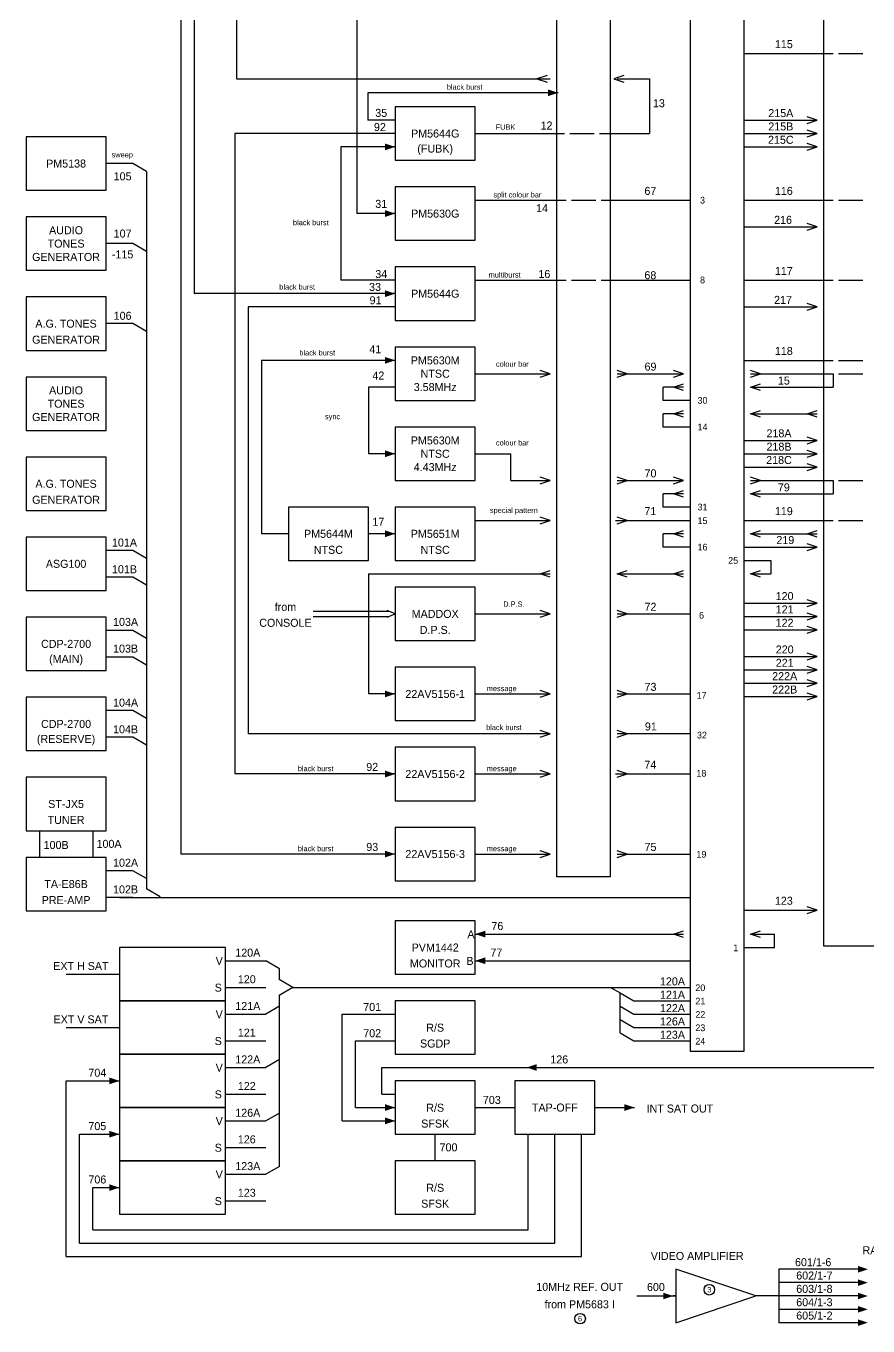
# Model space of a CAD drawing. Extents: x 20 to 823, y 22 to 1154.
# Drawn here: x 19.6 to 334.9, y 22.8 to 510 of the extents above; entities that cross this region are included whole.
import ezdxf
from ezdxf.enums import TextEntityAlignment as Align

# ---------------------------------------------------------------- set-up
doc = ezdxf.new("R2010")
doc.units = 0
for name, color, linetype in [('BLOKKE', 6, 'CONTINUOUS'), ('KABEL-NUMMER', 4, 'CONTINUOUS'), ('SIGNAL-NAVNE', 3, 'CONTINUOUS'), ('TEKST', 7, 'CONTINUOUS'), ('WIRING', 5, 'CONTINUOUS')]:
    doc.layers.add(name, color=color, linetype=linetype)

msp = doc.modelspace()

# ---------------------------------------------------------------- linework, layer by layer
at = {"layer": 'BLOKKE', "color": 0}
for points in [[(218.42, 1115.3), (238.42, 1115.3), (238.42, 191.16), (218.42, 191.16)], [(268.42, 1115.3), (288.42, 1115.3), (288.42, 125.65), (268.42, 125.65)], [(318.42, 1114.18), (338.42, 1114.18), (338.42, 165.16), (318.42, 165.16)], [(157.83, 459.66), (187.83, 459.66), (187.83, 479.66), (157.83, 479.66)], [(19.57, 448.42), (49.57, 448.42), (49.57, 468.42), (19.57, 468.42)], [(157.83, 429.66), (187.83, 429.66), (187.83, 449.66), (157.83, 449.66)], [(19.57, 418.42), (49.57, 418.42), (49.57, 438.42), (19.57, 438.42)], [(157.83, 399.66), (187.83, 399.66), (187.83, 419.66), (157.83, 419.66)], [(19.57, 388.42), (49.57, 388.42), (49.57, 408.42), (19.57, 408.42)], [(157.83, 369.66), (187.83, 369.66), (187.83, 389.66), (157.83, 389.66)], [(19.57, 358.42), (49.57, 358.42), (49.57, 378.42), (19.57, 378.42)], [(157.83, 339.66), (187.83, 339.66), (187.83, 359.66), (157.83, 359.66)], [(19.57, 328.42), (49.57, 328.42), (49.57, 348.42), (19.57, 348.42)], [(117.83, 309.66), (147.83, 309.66), (147.83, 329.66), (117.83, 329.66)], [(157.83, 309.66), (187.83, 309.66), (187.83, 329.66), (157.83, 329.66)], [(19.57, 298.42), (49.57, 298.42), (49.57, 318.42), (19.57, 318.42)], [(157.83, 279.66), (187.83, 279.66), (187.83, 299.66), (157.83, 299.66)], [(19.57, 268.42), (49.57, 268.42), (49.57, 288.42), (19.57, 288.42)], [(157.83, 249.66), (187.83, 249.66), (187.83, 269.66), (157.83, 269.66)], [(19.57, 238.42), (49.57, 238.42), (49.57, 258.42), (19.57, 258.42)], [(157.83, 219.66), (187.83, 219.66), (187.83, 239.66), (157.83, 239.66)], [(19.57, 208.42), (49.57, 208.42), (49.57, 228.42), (19.57, 228.42)], [(157.83, 189.66), (187.83, 189.66), (187.83, 209.66), (157.83, 209.66)], [(19.57, 178.42), (49.57, 178.42), (49.57, 198.42), (19.57, 198.42)], [(157.83, 154.66), (187.83, 154.66), (187.83, 174.66), (157.83, 174.66)], [(54.57, 144.66), (94.35, 144.66), (94.35, 164.66), (54.57, 164.66)], [(54.57, 124.66), (94.35, 124.66), (94.35, 144.66), (54.57, 144.66)], [(157.83, 124.66), (187.83, 124.66), (187.83, 144.66), (157.83, 144.66)], [(54.57, 104.66), (94.35, 104.66), (94.35, 124.66), (54.57, 124.66)], [(157.83, 94.66), (187.83, 94.66), (187.83, 114.66), (157.83, 114.66)], [(202.64, 94.66), (232.64, 94.66), (232.64, 114.66), (202.64, 114.66)], [(54.57, 84.66), (94.35, 84.66), (94.35, 104.66), (54.57, 104.66)], [(54.57, 64.66), (94.35, 64.66), (94.35, 84.66), (54.57, 84.66)], [(157.83, 64.66), (187.83, 64.66), (187.83, 84.66), (157.83, 84.66)], [(262.98, 44.05), (262.98, 24.05), (292.98, 34.05)]]:
    msp.add_lwpolyline(points, close=True, dxfattribs=at)
at = {"layer": 'WIRING', "color": 0}
for p, q in [((214.71, 491.43), (210.96, 490.18)), ((210.96, 490.18), (214.71, 488.93)), ((243.54, 491.43), (239.79, 490.18)), ((239.79, 490.18), (243.54, 488.93)), ((315.88, 474.66), (312.13, 475.91)), ((312.13, 473.41), (315.88, 474.66)), ((315.88, 469.66), (312.13, 470.91)), ((312.13, 468.41), (315.88, 469.66)), ((315.88, 464.66), (312.13, 465.91)), ((312.13, 463.41), (315.88, 464.66)), ((315.88, 434.66), (312.13, 435.91)), ((312.13, 433.41), (315.88, 434.66)), ((315.88, 404.66), (312.13, 405.91)), ((312.13, 403.41), (315.88, 404.66)), ((215.88, 379.66), (212.13, 380.91)), ((244.71, 379.66), (240.96, 380.91)), ((265.88, 379.66), (262.13, 380.91)), ((294.71, 379.66), (290.96, 380.91)), ((212.13, 378.41), (215.88, 379.66)), ((240.96, 378.41), (244.71, 379.66)), ((262.13, 378.41), (265.88, 379.66)), ((262.13, 374.66), (265.88, 375.91)), ((290.96, 378.41), (294.71, 379.66)), ((290.96, 374.66), (294.71, 375.91)), ((265.88, 373.41), (262.13, 374.66)), ((294.71, 373.41), (290.96, 374.66)), ((262.13, 364.66), (265.88, 365.91)), ((290.96, 364.66), (294.71, 365.91)), ((312.13, 364.66), (315.88, 365.91)), ((265.88, 363.41), (262.13, 364.66)), ((294.71, 363.41), (290.96, 364.66)), ((315.88, 363.41), (312.13, 364.66)), ((315.88, 354.66), (312.13, 355.91)), ((312.13, 353.41), (315.88, 354.66)), ((315.88, 349.66), (312.13, 350.91)), ((312.13, 348.41), (315.88, 349.66)), ((315.88, 344.66), (312.13, 345.91)), ((312.13, 343.41), (315.88, 344.66)), ((215.88, 339.66), (212.13, 340.91)), ((212.13, 338.41), (215.88, 339.66)), ((244.71, 339.66), (240.96, 340.91)), ((240.96, 338.41), (244.71, 339.66)), ((265.88, 339.66), (262.13, 340.91)), ((262.13, 338.41), (265.88, 339.66)), ((294.71, 339.66), (290.96, 340.91)), ((290.96, 338.41), (294.71, 339.66)), ((262.13, 334.66), (265.88, 335.91)), ((265.88, 333.41), (262.13, 334.66)), ((290.96, 334.66), (294.71, 335.91)), ((294.71, 333.41), (290.96, 334.66)), ((215.88, 324.66), (212.13, 325.91)), ((212.13, 323.41), (215.88, 324.66)), ((244.71, 324.66), (240.96, 325.91)), ((240.96, 323.41), (244.71, 324.66)), ((262.13, 319.66), (265.88, 320.91)), ((265.88, 318.41), (262.13, 319.66)), ((290.96, 319.66), (294.71, 320.91)), ((294.71, 318.41), (290.96, 319.66)), ((312.13, 319.66), (315.88, 320.91)), ((315.88, 318.41), (312.13, 319.66)), ((315.88, 314.66), (312.13, 315.91)), ((312.13, 313.41), (315.88, 314.66)), ((212.13, 304.66), (215.88, 305.91)), ((215.88, 303.41), (212.13, 304.66)), ((240.96, 304.66), (244.71, 305.91)), ((244.71, 303.41), (240.96, 304.66)), ((262.13, 304.66), (265.88, 305.91)), ((265.88, 303.41), (262.13, 304.66)), ((290.96, 304.66), (294.71, 305.91)), ((294.71, 303.41), (290.96, 304.66)), ((315.88, 293.66), (312.13, 294.91)), ((312.13, 292.41), (315.88, 293.66)), ((157.83, 289.66), (154.88, 290.91)), ((154.88, 288.41), (157.83, 289.66)), ((215.88, 289.66), (212.13, 290.91)), ((212.13, 288.41), (215.88, 289.66)), ((244.71, 289.66), (240.96, 290.91)), ((240.96, 288.41), (244.71, 289.66)), ((315.88, 288.66), (312.13, 289.91)), ((312.13, 287.41), (315.88, 288.66)), ((315.88, 283.66), (312.13, 284.91)), ((312.13, 282.41), (315.88, 283.66)), ((315.88, 273.66), (312.13, 274.91)), ((312.13, 272.41), (315.88, 273.66)), ((315.88, 268.66), (312.13, 269.91)), ((312.13, 267.41), (315.88, 268.66)), ((315.88, 263.66), (312.13, 264.91)), ((312.13, 262.41), (315.88, 263.66)), ((215.88, 259.66), (212.13, 260.91)), ((212.13, 258.41), (215.88, 259.66)), ((244.71, 259.66), (240.96, 260.91)), ((240.96, 258.41), (244.71, 259.66)), ((315.88, 258.66), (312.13, 259.91)), ((312.13, 257.41), (315.88, 258.66)), ((215.88, 244.66), (212.13, 245.91)), ((212.13, 243.41), (215.88, 244.66)), ((244.71, 244.66), (240.96, 245.91)), ((240.96, 243.41), (244.71, 244.66)), ((215.88, 229.66), (212.13, 230.91)), ((212.13, 228.41), (215.88, 229.66)), ((244.71, 229.66), (240.96, 230.91)), ((240.96, 228.41), (244.71, 229.66)), ((215.88, 199.66), (212.13, 200.91)), ((244.71, 199.66), (240.96, 200.91)), ((212.13, 198.41), (215.88, 199.66)), ((240.96, 198.41), (244.71, 199.66)), ((315.88, 178.66), (312.13, 179.91)), ((312.13, 177.41), (315.88, 178.66)), ((262.13, 169.66), (265.88, 170.91)), ((290.96, 169.66), (294.71, 170.91)), ((265.88, 168.41), (262.13, 169.66)), ((294.71, 168.41), (290.96, 169.66))]:
    msp.add_line(p, q, dxfattribs=at)
for points in [[(77.61, 794.66), (77.61, 199.66)], [(82.61, 789.66), (82.61, 409.66)], [(143.43, 673.59), (143.43, 439.66)], [(98.42, 647.09), (98.42, 490.18)], [(288.42, 499.66), (321.88, 499.66)], [(323.88, 499.66), (332.96, 499.66)], [(98.42, 490.18), (215.88, 490.18)], [(240.96, 490.18), (253.05, 490.18)], [(253.05, 490.18), (253.05, 469.66)], [(218.89, 484.93), (147.54, 484.93)], [(147.54, 484.93), (147.54, 474.66)], [(157.83, 474.66), (147.54, 474.66)], [(288.42, 474.66), (315.88, 474.66)], [(97.83, 469.66), (97.83, 229.66)], [(157.83, 469.66), (97.83, 469.66)], [(187.83, 469.66), (221.3, 469.66)], [(223.3, 469.66), (232.37, 469.66)], [(234.37, 469.66), (253.05, 469.66)], [(288.42, 469.66), (315.88, 469.66)], [(157.83, 464.66), (137.54, 464.66)], [(137.54, 464.66), (137.54, 414.66)], [(288.42, 464.66), (315.88, 464.66)], [(59.57, 458.42), (49.57, 458.42)], [(64.68, 455.47), (59.57, 458.42)], [(64.68, 455.47), (64.68, 186.64)], [(187.83, 444.66), (221.88, 444.66)], [(223.88, 444.66), (232.96, 444.66)], [(234.96, 444.66), (268.42, 444.66)], [(288.42, 444.66), (321.88, 444.66)], [(323.88, 444.66), (332.96, 444.66)], [(157.83, 439.66), (143.43, 439.66)], [(288.42, 434.66), (315.88, 434.66)], [(59.57, 428.42), (49.57, 428.42)], [(64.68, 425.47), (59.57, 428.42)], [(157.83, 414.66), (137.54, 414.66)], [(187.83, 414.66), (221.88, 414.66)], [(223.88, 414.66), (232.96, 414.66)], [(234.96, 414.66), (268.42, 414.66)], [(288.42, 414.66), (321.88, 414.66)], [(323.88, 414.66), (332.96, 414.66)], [(157.83, 409.66), (82.61, 409.66)], [(102.83, 404.66), (102.83, 244.66)], [(157.83, 404.66), (102.83, 404.66)], [(288.42, 404.66), (315.88, 404.66)], [(59.57, 398.42), (49.57, 398.42)], [(64.68, 395.47), (59.57, 398.42)], [(107.83, 384.66), (107.83, 319.66)], [(157.83, 384.66), (107.83, 384.66)], [(288.42, 384.66), (321.88, 384.66)], [(323.88, 384.66), (332.96, 384.66)], [(187.83, 379.66), (215.88, 379.66)], [(240.96, 379.66), (265.88, 379.66)], [(290.96, 379.66), (321.88, 379.66)], [(321.88, 379.66), (321.88, 374.66)], [(323.88, 379.66), (332.96, 379.66)], [(157.83, 374.66), (147.83, 374.66)], [(147.83, 374.66), (147.83, 349.66)], [(258.23, 369.66), (258.23, 374.66)], [(265.88, 374.66), (258.23, 374.66)], [(290.96, 374.66), (321.88, 374.66)], [(268.42, 369.66), (258.23, 369.66)], [(258.23, 359.66), (258.23, 364.66)], [(265.88, 364.66), (258.23, 364.66)], [(290.96, 364.66), (315.88, 364.66)], [(268.42, 359.66), (258.23, 359.66)], [(288.42, 354.66), (315.88, 354.66)], [(157.83, 349.66), (147.83, 349.66)], [(187.83, 349.66), (201.15, 349.66)], [(201.15, 339.66), (201.15, 349.66)], [(288.42, 349.66), (315.88, 349.66)], [(288.42, 344.66), (315.88, 344.66)], [(201.15, 339.66), (215.88, 339.66)], [(240.96, 339.66), (265.88, 339.66)], [(290.96, 339.66), (321.88, 339.66)], [(321.88, 339.66), (321.88, 334.66)], [(323.88, 339.66), (332.96, 339.66)], [(265.88, 334.66), (258.23, 334.66)], [(258.23, 329.66), (258.23, 334.66)], [(290.96, 334.66), (321.88, 334.66)], [(268.42, 329.66), (258.23, 329.66)], [(187.83, 324.66), (215.88, 324.66)], [(240.42, 324.66), (268.42, 324.66)], [(288.42, 324.66), (321.88, 324.66)], [(323.88, 324.66), (332.96, 324.66)], [(117.83, 319.66), (107.83, 319.66)], [(157.83, 319.66), (147.83, 319.66)], [(265.88, 319.66), (258.23, 319.66)], [(258.23, 314.66), (258.23, 319.66)], [(290.96, 319.66), (315.88, 319.66)], [(59.57, 313.42), (49.57, 313.42)], [(64.68, 310.47), (59.57, 313.42)], [(268.42, 314.66), (258.23, 314.66)], [(288.42, 314.66), (315.88, 314.66)], [(288.42, 309.66), (298.61, 309.66)], [(298.61, 309.66), (298.61, 304.66)], [(59.57, 303.42), (49.57, 303.42)], [(64.68, 300.47), (59.57, 303.42)], [(147.83, 304.66), (147.83, 259.66)], [(147.83, 304.66), (215.88, 304.66)], [(240.96, 304.66), (265.88, 304.66)], [(290.96, 304.66), (298.61, 304.66)], [(288.42, 293.66), (315.88, 293.66)], [(127.17, 290.64), (155.66, 290.64)], [(127.17, 288.64), (155.59, 288.64)], [(187.83, 289.66), (215.88, 289.66)], [(240.96, 289.66), (268.42, 289.66)], [(288.42, 288.66), (315.88, 288.66)], [(59.57, 283.42), (49.57, 283.42)], [(59.57, 283.42), (49.57, 283.42)], [(64.68, 280.47), (59.57, 283.42)], [(64.68, 280.47), (59.57, 283.42)], [(288.42, 283.66), (315.88, 283.66)], [(59.57, 273.42), (49.57, 273.42)], [(59.57, 273.42), (49.57, 273.42)], [(64.68, 270.47), (59.57, 273.42)], [(64.68, 270.47), (59.57, 273.42)], [(288.42, 273.66), (315.88, 273.66)], [(288.42, 268.66), (315.88, 268.66)], [(288.42, 263.66), (315.88, 263.66)], [(157.83, 259.66), (147.83, 259.66)], [(187.83, 259.66), (215.88, 259.66)], [(240.96, 259.66), (268.42, 259.66)], [(288.42, 258.66), (315.88, 258.66)], [(59.57, 253.42), (49.57, 253.42)], [(64.68, 250.47), (59.57, 253.42)], [(215.88, 244.66), (102.83, 244.66)], [(268.42, 244.66), (240.96, 244.66)], [(59.57, 243.42), (49.57, 243.42)], [(64.68, 240.47), (59.57, 243.42)], [(157.83, 229.66), (97.83, 229.66)], [(187.83, 229.66), (215.88, 229.66)], [(240.42, 229.66), (268.42, 229.66)], [(24.57, 208.42), (24.57, 198.42)], [(44.57, 208.42), (44.57, 198.42)], [(157.83, 199.66), (77.61, 199.66)], [(187.83, 199.66), (215.88, 199.66)], [(240.96, 199.66), (268.42, 199.66)], [(59.57, 193.42), (49.57, 193.42)], [(64.68, 190.47), (59.57, 193.42)], [(69.8, 183.69), (64.68, 186.64)], [(59.57, 183.42), (49.57, 183.42)], [(54.57, 183.42), (268.42, 183.42)], [(288.42, 178.66), (315.88, 178.66)], [(187.83, 169.66), (265.88, 169.66)], [(290.96, 169.66), (299.95, 169.66)], [(299.95, 164.66), (299.95, 169.66)], [(288.42, 164.66), (299.95, 164.66)], [(94.35, 159.66), (109.35, 159.66)], [(114.46, 156.7), (109.35, 159.66)], [(114.46, 152.57), (114.46, 156.7)], [(187.83, 159.66), (268.42, 159.66)], [(34.57, 154.66), (54.57, 154.66)], [(119.51, 149.66), (114.39, 152.62)], [(94.35, 149.66), (109.35, 149.66)], [(119.51, 149.66), (114.39, 146.71)], [(114.46, 82.61), (114.46, 146.75)], [(119.49, 149.66), (242.08, 149.66)], [(238.54, 149.66), (242.08, 147.61)], [(242.08, 149.66), (268.42, 149.66)], [(242.08, 147.61), (247.2, 144.66)], [(242.08, 132.61), (242.08, 147.61)], [(114.46, 142.61), (109.35, 139.66)], [(242.08, 142.61), (247.2, 139.66)], [(247.2, 144.66), (268.42, 144.66)], [(94.35, 139.66), (109.35, 139.66)], [(138.03, 139.66), (157.83, 139.66)], [(138.03, 99.66), (138.03, 139.66)], [(242.08, 137.61), (247.2, 134.66)], [(247.2, 139.66), (268.42, 139.66)], [(34.57, 134.66), (54.57, 134.66)], [(242.08, 132.61), (247.2, 129.66)], [(247.2, 134.66), (268.42, 134.66)], [(94.35, 129.66), (109.35, 129.66)], [(143.03, 129.66), (157.83, 129.66)], [(143.03, 104.66), (143.03, 129.66)], [(247.2, 129.66), (268.42, 129.66)], [(114.46, 122.61), (109.35, 119.66)], [(94.35, 119.66), (109.35, 119.66)], [(152.83, 109.66), (152.83, 119.66)], [(152.83, 119.66), (345.77, 119.66)], [(34.57, 114.66), (54.57, 114.66)], [(34.57, 48.81), (34.57, 114.66)], [(94.35, 109.66), (109.35, 109.66)], [(152.83, 109.66), (157.83, 109.66)], [(114.46, 102.61), (109.35, 99.66)], [(143.03, 104.66), (157.83, 104.66)], [(187.83, 104.66), (202.64, 104.66)], [(232.64, 104.66), (247.45, 104.66)], [(94.35, 99.66), (109.35, 99.66)], [(138.03, 99.66), (157.83, 99.66)], [(39.57, 94.66), (54.57, 94.66)], [(39.57, 53.81), (39.57, 94.66)], [(172.83, 84.66), (172.83, 94.66)], [(207.64, 58.81), (207.64, 94.66)], [(217.64, 53.81), (217.64, 94.66)], [(227.64, 48.81), (227.64, 94.66)], [(94.35, 89.66), (109.35, 89.66)], [(94.35, 79.66), (109.35, 79.66)], [(114.46, 82.61), (109.35, 79.66)], [(44.57, 74.66), (54.57, 74.66)], [(44.57, 58.81), (44.57, 74.66)], [(94.35, 69.66), (109.35, 69.66)], [(44.57, 58.81), (207.64, 58.81)], [(39.57, 53.81), (217.64, 53.81)], [(34.57, 48.81), (227.64, 48.81)], [(301.56, 44.05), (301.56, 24.05)], [(331.17, 44.05), (301.56, 44.05)], [(331.17, 39.05), (301.56, 39.05)], [(248.4, 34.05), (262.98, 34.05)], [(262.98, 34.05), (262, 34.05)], [(331.17, 34.05), (292.98, 34.05)], [(331.17, 29.05), (301.56, 29.05)], [(331.17, 24.05), (301.56, 24.05)]]:
    msp.add_lwpolyline(points, dxfattribs=at)
for centre in [(275.51, 36.4), (227.1, 25.56)]:
    msp.add_circle(centre, 1.98, dxfattribs=at)
for points in [[(215.14, 486.18), (218.89, 484.93), (215.14, 484.93), (215.14, 483.68)], [(154.08, 465.91), (157.83, 464.66), (154.08, 464.66), (154.08, 463.41)], [(154.08, 440.91), (157.83, 439.66), (154.08, 439.66), (154.08, 438.41)], [(154.08, 410.91), (157.83, 409.66), (154.08, 409.66), (154.08, 408.41)], [(154.08, 385.91), (157.83, 384.66), (154.08, 384.66), (154.08, 383.41)], [(154.08, 350.91), (157.83, 349.66), (154.08, 349.66), (154.08, 348.41)], [(154.08, 320.91), (157.83, 319.66), (154.08, 319.66), (154.08, 318.41)], [(154.08, 260.91), (157.83, 259.66), (154.08, 259.66), (154.08, 258.41)], [(154.08, 230.91), (157.83, 229.66), (154.08, 229.66), (154.08, 228.41)], [(154.08, 200.91), (157.83, 199.66), (154.08, 199.66), (154.08, 198.41)], [(191.58, 170.91), (187.83, 169.66), (191.58, 169.66), (191.58, 168.41)], [(191.58, 160.91), (187.83, 159.66), (191.58, 159.66), (191.58, 158.41)], [(210.85, 120.91), (207.1, 119.66), (210.85, 119.66), (210.85, 118.41)], [(50.82, 115.91), (54.57, 114.66), (50.82, 114.66), (50.82, 113.41)], [(154.08, 105.91), (157.83, 104.66), (154.08, 104.66), (154.08, 103.41)], [(243.7, 105.91), (247.45, 104.66), (243.7, 104.66), (243.7, 103.41)], [(154.08, 100.91), (157.83, 99.66), (154.08, 99.66), (154.08, 98.41)], [(50.82, 95.91), (54.57, 94.66), (50.82, 94.66), (50.82, 93.41)], [(50.82, 75.91), (54.57, 74.66), (50.82, 74.66), (50.82, 73.41)], [(331.17, 45.3), (334.92, 44.05), (331.17, 44.05), (331.17, 42.8)], [(331.17, 40.3), (334.92, 39.05), (331.17, 39.05), (331.17, 37.8)], [(258.25, 35.3), (262, 34.05), (258.25, 34.05), (258.25, 32.8)], [(331.17, 35.3), (334.92, 34.05), (331.17, 34.05), (331.17, 32.8)], [(331.17, 30.3), (334.92, 29.05), (331.17, 29.05), (331.17, 27.8)], [(331.17, 25.3), (334.92, 24.05), (331.17, 24.05), (331.17, 22.8)]]:
    msp.add_solid(points, dxfattribs=at)

# ---------------------------------------------------------------- texts
at = {"layer": 'KABEL-NUMMER', "color": 0}
for s, height, p in [('115', 3, (303.42, 501.66)), ('13', 3, (256.62, 479.53)), ('35', 3, (152.62, 475.91)), ('215A', 3, (302.28, 475.82)), ('92', 3, (152.13, 470.59)), ('12', 3, (214.52, 471.17)), ('215B', 3, (302.28, 470.82)), ('215C', 3, (302.28, 465.82)), ('105', 3, (55.75, 452.13)), ('67', 3, (253.42, 446.66)), ('116', 3, (303.42, 446.66)), ('31', 3, (152.62, 441.81)), ('3', 2.5, (272.97, 443.44)), ('14', 3, (212.86, 440.2)), ('216', 3, (303.13, 435.82)), ('107', 3, (55.75, 430.68)), ('-115', 3, (55.75, 422.88)), ('117', 3, (303.42, 416.66)), ('34', 3, (152.62, 415.52)), ('16', 3, (213.73, 415.52)), ('68', 3, (253.42, 415.06)), ('8', 2.5, (272.97, 413.53)), ('33', 3, (150.3, 410.67)), ('91', 3, (150.5, 405.69)), ('217', 3, (303.13, 405.82)), ('106', 3, (55.75, 399.87)), ('41', 3, (150.39, 387.32)), ('118', 3, (303.42, 386.66)), ('42', 3, (151.55, 377.48)), ('69', 3, (253.47, 380.82)), ('15', 3, (303.42, 375.58)), ('30', 2.5, (272.97, 368.44)), ('14', 2.5, (272.97, 358.44)), ('218A', 3, (301.61, 355.82)), ('218B', 3, (301.61, 350.82)), ('218C', 3, (301.61, 345.82)), ('70', 3, (253.47, 340.82)), ('79', 3, (303.42, 335.58)), ('71', 3, (253.42, 326.66)), ('31', 2.5, (272.97, 328.44)), ('119', 3, (303.42, 326.66)), ('17', 3, (151.55, 322.67)), ('15', 2.5, (272.97, 323.31)), ('101A', 3, (56.45, 314.89)), ('219', 3, (303.98, 315.82)), ('16', 2.5, (272.97, 313.44)), ('101B', 3, (56.45, 304.89)), ('25', 2.5, (284.44, 308.44)), ('120', 3, (303.7, 294.82)), ('72', 3, (253.47, 290.82)), ('121', 3, (303.7, 289.82)), ('103A', 3, (56.86, 285.15)), ('6', 2.5, (272.6, 287.85)), ('122', 3, (303.7, 284.82)), ('103B', 3, (56.86, 275.15)), ('220', 3, (303.74, 274.82)), ('221', 3, (303.74, 269.82)), ('73', 3, (253.47, 260.82)), ('222A', 3, (303.74, 264.82)), ('17', 2.5, (272.6, 257.85)), ('222B', 3, (303.74, 259.82)), ('104A', 3, (56.86, 254.91)), ('91', 3, (253.61, 245.96)), ('104B', 3, (56.86, 244.91)), ('32', 2.5, (272.74, 242.98)), ('92', 3, (149.24, 230.82)), ('74', 3, (253.42, 231.66)), ('18', 2.5, (272.55, 228.68)), ('100A', 3, (50.67, 201.98)), ('100B', 3, (30.85, 201.56)), ('93', 3, (149.24, 200.82)), ('75', 3, (253.47, 200.82)), ('19', 2.5, (272.55, 198.31)), ('102A', 3, (56.86, 194.92)), ('102B', 3, (56.86, 184.92)), ('123', 3, (303.42, 180.66)), ('A', 3, (186.22, 168.09)), ('76', 3, (196.12, 171.21)), ('1', 2.5, (285.41, 163.26)), ('V', 3, (91.95, 158.09)), ('120A', 3, (102.64, 161.21)), ('B', 3, (185.85, 158.11)), ('77', 3, (195.75, 161.24)), ('EXT H SAT', 3, (40.13, 156.21)), ('S', 3, (91.57, 148.11)), ('120', 3, (102.26, 151.24)), ('120A', 3, (261.71, 150.44)), ('121A', 3, (261.71, 145.44)), ('20', 2.5, (272.14, 148.29)), ('121A', 3, (102.64, 141.21)), ('701', 3, (149.24, 140.85)), ('122A', 3, (261.71, 140.44)), ('21', 2.5, (272.14, 143.29)), ('EXT V SAT', 3, (40.13, 136.21)), ('V', 3, (91.95, 138.09)), ('126A', 3, (261.71, 135.44)), ('22', 2.5, (272.14, 138.29)), ('121', 3, (102.26, 131.24)), ('702', 3, (149.24, 131.02)), ('123A', 3, (261.71, 130.44)), ('23', 2.5, (272.14, 133.29)), ('S', 3, (91.57, 128.11)), ('24', 2.5, (272.14, 128.29)), ('122A', 3, (102.64, 121.21)), ('126', 3, (219.3, 121.19)), ('704', 3, (46.28, 116.21)), ('V', 3, (91.95, 118.09)), ('122', 3, (102.26, 111.24)), ('S', 3, (91.57, 108.11)), ('703', 3, (194.05, 106.02)), ('126A', 3, (102.64, 101.21)), ('INT SAT OUT', 3, (264.5, 102.8)), ('705', 3, (46.28, 96.21)), ('V', 3, (91.95, 98.09)), ('126', 3, (102.26, 91.24)), ('S', 3, (91.57, 88.11)), ('700', 3, (177.83, 88.26)), ('123A', 3, (102.64, 81.21)), ('706', 3, (46.28, 76.21)), ('V', 3, (91.95, 78.09)), ('123', 3, (102.26, 71.24)), ('S', 3, (91.57, 68.11)), ('RACK', 3, (338.46, 49.68)), ('601/1-6', 3, (314.41, 45.22)), ('602/1-7', 3, (314.87, 40.22)), ('600', 3, (255.51, 35.91)), ('3', 2, (275.51, 35.4)), ('603/1-8', 3, (314.87, 35.22)), ('604/1-3', 3, (314.87, 30.22)), ('6', 2, (227.1, 24.56)), ('605/1-2', 3, (314.87, 25.22))]:
    msp.add_text(s, height=height, dxfattribs=at).set_placement(p, align=Align.CENTER)
at = {"layer": 'SIGNAL-NAVNE', "color": 0}
for s, p in [('black burst', (183.86, 486.08)), ('FUBK', (199.18, 471.07)), ('sweep', (55.63, 460.71)), ('split colour bar', (203.63, 445.71)), ('black burst', (126.24, 435.3)), ('multiburst', (198.84, 415.71)), ('black burst', (121.13, 411.16)), ('black burst', (128.63, 386.5)), ('colour bar', (201.73, 382.28)), ('sync', (134.39, 362.61)), ('colour bar', (201.73, 352.77)), ('special pattern', (202.31, 327.47)), ('D.P.S.', (202.31, 292.33)), ('message', (197.75, 260.71)), ('black burst', (198.57, 246.11)), ('black burst', (128.05, 230.71)), ('message', (197.75, 230.71)), ('black burst', (128.05, 200.71)), ('message', (197.75, 200.71))]:
    msp.add_text(s, height=2, dxfattribs=at).set_placement(p, align=Align.CENTER)
at = {"layer": 'TEKST', "color": 0}
for s, p in [('PM5644G', (172.83, 469.66)), ('(FUBK)', (172.83, 463.66)), ('PM5138', (34.57, 458.42)), ('PM5630G', (172.83, 439.66)), ('PM5644G', (172.83, 409.66)), ('A.G. TONES', (34.57, 398.42)), ('GENERATOR', (34.57, 392.42)), ('A.G. TONES', (34.57, 338.42)), ('GENERATOR', (34.57, 332.42)), ('PM5644M', (132.83, 319.66)), ('PM5651M', (172.83, 319.66)), ('NTSC', (132.83, 313.66)), ('NTSC', (172.83, 313.66)), ('ASG100', (34.57, 308.42)), ('from', (116.74, 292.32)), ('CONSOLE', (116.74, 286.32)), ('MADDOX', (172.83, 289.66)), ('D.P.S.', (172.83, 283.66)), ('CDP-2700', (34.57, 278.42)), ('(MAIN)', (34.57, 272.42)), ('22AV5156-1', (172.83, 259.66)), ('CDP-2700', (34.57, 248.42)), ('(RESERVE)', (34.57, 242.42)), ('22AV5156-2', (172.83, 229.66)), ('ST-JX5', (34.57, 218.42)), ('TUNER', (34.57, 212.42)), ('22AV5156-3', (172.83, 199.66)), ('TA-E86B', (34.57, 188.42)), ('PRE-AMP', (34.57, 182.42)), ('PVM1442', (172.83, 164.66)), ('MONITOR', (172.83, 158.66)), ('R/S', (172.83, 134.66)), ('SGDP', (172.83, 128.66)), ('R/S', (172.83, 104.66)), ('TAP-OFF', (217.64, 104.66)), ('SFSK', (172.83, 98.66)), ('R/S', (172.83, 74.66)), ('SFSK', (172.83, 68.66)), ('VIDEO AMPLIFIER', (270.98, 49.05)), ('10MHz REF. OUT', (226.96, 37.48)), ('from PM5683 I', (226.96, 30.99))]:
    msp.add_text(s, height=3, dxfattribs=at).set_placement(p, align=Align.MIDDLE)
for s, p in [('AUDIO', (34.57, 431.92)), ('TONES', (34.57, 426.92)), ('GENERATOR', (34.57, 421.92)), ('PM5630M', (172.83, 383.16)), ('NTSC', (172.83, 378.16)), ('3.58MHz', (172.83, 373.16)), ('AUDIO', (34.57, 371.92)), ('TONES', (34.57, 366.92)), ('GENERATOR', (34.57, 361.92)), ('PM5630M', (172.83, 353.16)), ('NTSC', (172.83, 348.16)), ('4.43MHz', (172.83, 343.16))]:
    msp.add_text(s, height=3, dxfattribs=at).set_placement(p, align=Align.CENTER)

doc.saveas('drawing.dxf')
